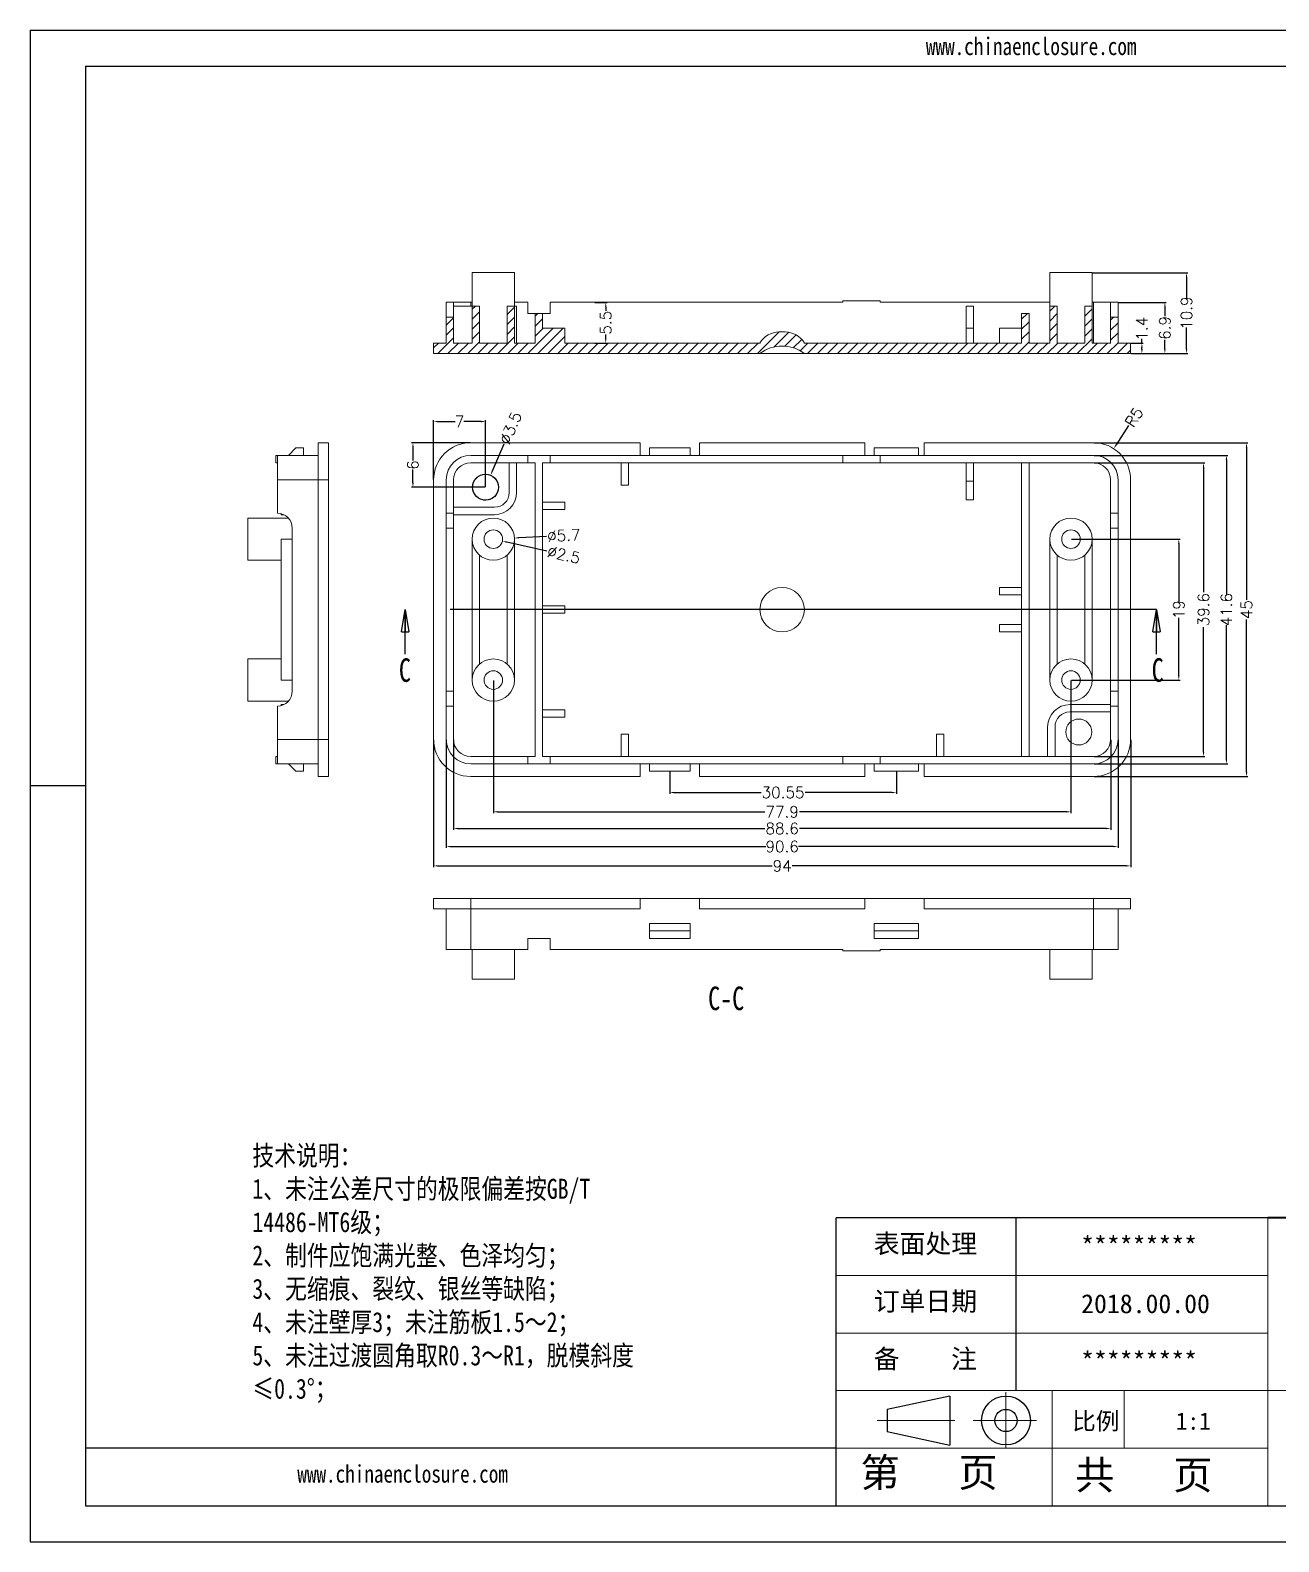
# Model space of a CAD drawing. Header units: inches. Extents: x 3010 to 3809, y 1126 to 1333.
# Drawn here: x 3357.9 to 3526.3, y 1128.8 to 1332.6 of the extents above; entities that cross this region are included whole.
import ezdxf

# ---------------------------------------------------------------- set-up
doc = ezdxf.new("R2010")
doc.units = ezdxf.units.IN
doc.header["$LTSCALE"] = 15
doc.linetypes.add('CENTER2', pattern=[28.575, 19.05, -3.175, 3.175, -3.175])
doc.linetypes.add('PHANTOM', pattern=[12.7, 6.35, -1.27, 1.27, -1.27, 1.27, -1.27])
doc.layers.add('文字', color=81, linetype='Continuous')
for name, color, linetype, lineweight in [('粗实线', 7, 'Continuous', 30), ('细实线', 3, 'Continuous', 9), ('细点划线', 2, 'CENTER2', 9)]:
    doc.layers.add(name, color=color, linetype=linetype, lineweight=lineweight)
doc.styles.add('SLDTEXTSTYLE0', font='TXT', dxfattribs={"width": 0.75})
doc.styles.get("Standard").update_dxf_attribs({"font": 'txt', "bigfont": 'gbcbig.shx'})
doc.styles.add('宋体', font='', dxfattribs={"width": 0.8, "height": 3.5})
doc.styles.get('宋体').set_extended_font_data('SimSun')
doc.dimstyles.new('2', dxfattribs={"dimtxt": 1.5, "dimasz": 0.6, "dimexe": 0.18, "dimexo": 0.0625, "dimgap": 0.09, "dimtad": 0, "dimdsep": 46, "dimtxsty": 'Standard', "dimcen": 0, "dimclrd": 3, "dimclre": 3, "dimadec": 0, "dimazin": 2, "dimtfac": 1, "dimtofl": 0, "dimtmove": 0, "dimatfit": 3, "dimfxl": 1, "dimtolj": 1, "dimtzin": 0, "dimarcsym": 0})

# ---------------------------------------------------------------- blocks, each defined once
blk = doc.blocks.new('_CLOSED')
at = {"color": 0, "linetype": 'ByBlock', "lineweight": -2}
for p, q in [((-1, 0.166667), (0, 0)), ((-1, 0.166667), (-1, -0.166667)), ((0, 0), (-1, -0.166667)), ((0, 0), (-1, 0))]:
    blk.add_line(p, q, dxfattribs=at)
blk = doc.blocks.new('*D299')
at = {"color": 3, "lineweight": -2}
for p, q in [((3420.37, 1244.88), (3420.37, 1227)), ((3498.27, 1244.88), (3498.27, 1227)), ((3420.97, 1227.18), (3456.98, 1227.18)), ((3497.67, 1227.18), (3461.66, 1227.18))]:
    blk.add_line(p, q, dxfattribs=at)
at = {"color": 3}
for points in [[(3420.97, 1227.28), (3420.97, 1227.08), (3420.37, 1227.18)], [(3497.67, 1227.28), (3497.67, 1227.08), (3498.27, 1227.18)]]:
    blk.add_solid(points, dxfattribs=at)
at = {"layer": 'Defpoints', "color": 0}
for p in [(3420.37, 1244.94), (3498.27, 1244.94), (3498.27, 1227.18)]:
    blk.add_point(p, dxfattribs=at)
at = {"color": 0, "insert": (3459.32, 1227.18), "char_height": 1.5, "attachment_point": 5}
blk.add_mtext('\\A1;77.9', dxfattribs=at)
blk = doc.blocks.new('*D300')
at = {"color": 3, "lineweight": -2}
for p, q in [((3444.17, 1232.58), (3444.17, 1229.6)), ((3474.72, 1232.58), (3474.72, 1229.6)), ((3444.77, 1229.78), (3456.48, 1229.78)), ((3474.12, 1229.78), (3462.41, 1229.78))]:
    blk.add_line(p, q, dxfattribs=at)
at = {"color": 3}
for points in [[(3444.77, 1229.88), (3444.77, 1229.68), (3444.17, 1229.78)], [(3474.12, 1229.88), (3474.12, 1229.68), (3474.72, 1229.78)]]:
    blk.add_solid(points, dxfattribs=at)
at = {"layer": 'Defpoints', "color": 0}
for p in [(3444.17, 1232.64), (3474.72, 1232.64), (3474.72, 1229.78)]:
    blk.add_point(p, dxfattribs=at)
at = {"color": 0, "insert": (3459.44, 1229.78), "char_height": 1.5, "attachment_point": 5}
blk.add_mtext('\\A1;30.55', dxfattribs=at)
blk = doc.blocks.new('*D301')
at = {"color": 3, "lineweight": -2}
for p, q in [((3415.02, 1236.88), (3415.02, 1224.75)), ((3503.62, 1236.88), (3503.62, 1224.75)), ((3415.62, 1224.93), (3456.98, 1224.93)), ((3503.02, 1224.93), (3461.66, 1224.93))]:
    blk.add_line(p, q, dxfattribs=at)
at = {"color": 3}
for points in [[(3415.62, 1225.03), (3415.62, 1224.83), (3415.02, 1224.93)], [(3503.02, 1225.03), (3503.02, 1224.83), (3503.62, 1224.93)]]:
    blk.add_solid(points, dxfattribs=at)
at = {"layer": 'Defpoints', "color": 0}
for p in [(3415.02, 1236.94), (3503.62, 1236.94), (3415.02, 1224.93)]:
    blk.add_point(p, dxfattribs=at)
at = {"color": 0, "insert": (3459.32, 1224.93), "char_height": 1.5, "attachment_point": 5}
blk.add_mtext('\\A1;88.6', dxfattribs=at)
blk = doc.blocks.new('*D302')
at = {"color": 3, "lineweight": -2}
for p, q in [((3414.02, 1236.88), (3414.02, 1222.32)), ((3504.62, 1236.88), (3504.62, 1222.32)), ((3414.62, 1222.5), (3457.1, 1222.5)), ((3504.02, 1222.5), (3461.53, 1222.5))]:
    blk.add_line(p, q, dxfattribs=at)
at = {"color": 3}
for points in [[(3414.62, 1222.6), (3414.62, 1222.4), (3414.02, 1222.5)], [(3504.02, 1222.6), (3504.02, 1222.4), (3504.62, 1222.5)]]:
    blk.add_solid(points, dxfattribs=at)
at = {"layer": 'Defpoints', "color": 0}
for p in [(3414.02, 1236.94), (3504.62, 1236.94), (3414.02, 1222.5)]:
    blk.add_point(p, dxfattribs=at)
at = {"color": 0, "insert": (3459.32, 1222.5), "char_height": 1.5, "attachment_point": 5}
blk.add_mtext('\\A1;90.6', dxfattribs=at)
blk = doc.blocks.new('*D303')
at = {"color": 3, "lineweight": -2}
for p, q in [((3412.32, 1236.88), (3412.32, 1219.71)), ((3506.32, 1236.88), (3506.32, 1219.71)), ((3412.92, 1219.89), (3457.98, 1219.89)), ((3505.72, 1219.89), (3460.66, 1219.89))]:
    blk.add_line(p, q, dxfattribs=at)
at = {"color": 3}
for points in [[(3412.92, 1219.99), (3412.92, 1219.79), (3412.32, 1219.89)], [(3505.72, 1219.99), (3505.72, 1219.79), (3506.32, 1219.89)]]:
    blk.add_solid(points, dxfattribs=at)
at = {"layer": 'Defpoints', "color": 0}
for p in [(3412.32, 1236.94), (3506.32, 1236.94), (3412.32, 1219.89)]:
    blk.add_point(p, dxfattribs=at)
at = {"color": 0, "insert": (3459.32, 1219.89), "char_height": 1.5, "attachment_point": 5}
blk.add_mtext('\\A1;94', dxfattribs=at)
blk = doc.blocks.new('*D304')
at = {"color": 3, "lineweight": -2}
for p, q in [((3498.33, 1263.94), (3512.99, 1263.94)), ((3512.81, 1263.34), (3512.81, 1255.53)), ((3512.81, 1245.54), (3512.81, 1253.35)), ((3498.33, 1244.94), (3512.99, 1244.94))]:
    blk.add_line(p, q, dxfattribs=at)
at = {"color": 3}
for points in [[(3512.71, 1263.34), (3512.91, 1263.34), (3512.81, 1263.94)], [(3512.71, 1245.54), (3512.91, 1245.54), (3512.81, 1244.94)]]:
    blk.add_solid(points, dxfattribs=at)
at = {"layer": 'Defpoints', "color": 0}
for p in [(3498.27, 1263.94), (3512.81, 1263.94), (3498.27, 1244.94)]:
    blk.add_point(p, dxfattribs=at)
at = {"color": 0, "insert": (3512.81, 1254.44), "char_height": 1.5, "attachment_point": 5, "rotation": 90}
blk.add_mtext('\\A1;19', dxfattribs=at)
blk = doc.blocks.new('*D305')
at = {"color": 3, "lineweight": -2}
for p, q in [((3501.38, 1274.24), (3516.32, 1274.24)), ((3516.14, 1273.64), (3516.14, 1256.78)), ((3516.14, 1235.24), (3516.14, 1252.1)), ((3501.38, 1234.64), (3516.32, 1234.64))]:
    blk.add_line(p, q, dxfattribs=at)
at = {"color": 3}
for points in [[(3516.04, 1273.64), (3516.24, 1273.64), (3516.14, 1274.24)], [(3516.04, 1235.24), (3516.24, 1235.24), (3516.14, 1234.64)]]:
    blk.add_solid(points, dxfattribs=at)
at = {"layer": 'Defpoints', "color": 0}
for p in [(3501.32, 1274.24), (3516.14, 1274.24), (3501.32, 1234.64)]:
    blk.add_point(p, dxfattribs=at)
at = {"color": 0, "insert": (3516.14, 1254.44), "char_height": 1.5, "attachment_point": 5, "rotation": 90}
blk.add_mtext('\\A1;39.6', dxfattribs=at)
blk = doc.blocks.new('*D306')
at = {"color": 3, "lineweight": -2}
for p, q in [((3501.38, 1275.24), (3519.41, 1275.24)), ((3519.23, 1274.64), (3519.23, 1256.53)), ((3519.23, 1234.24), (3519.23, 1252.35)), ((3501.38, 1233.64), (3519.41, 1233.64))]:
    blk.add_line(p, q, dxfattribs=at)
at = {"color": 3}
for points in [[(3519.13, 1274.64), (3519.33, 1274.64), (3519.23, 1275.24)], [(3519.13, 1234.24), (3519.33, 1234.24), (3519.23, 1233.64)]]:
    blk.add_solid(points, dxfattribs=at)
at = {"layer": 'Defpoints', "color": 0}
for p in [(3501.32, 1275.24), (3519.23, 1275.24), (3501.32, 1233.64)]:
    blk.add_point(p, dxfattribs=at)
at = {"color": 0, "insert": (3519.23, 1254.44), "char_height": 1.5, "attachment_point": 5, "rotation": 90}
blk.add_mtext('\\A1;41.6', dxfattribs=at)
blk = doc.blocks.new('*D307')
at = {"color": 3, "lineweight": -2}
for p, q in [((3501.38, 1276.94), (3522.12, 1276.94)), ((3521.94, 1276.34), (3521.94, 1255.78)), ((3521.94, 1232.54), (3521.94, 1253.1)), ((3501.38, 1231.94), (3522.12, 1231.94))]:
    blk.add_line(p, q, dxfattribs=at)
at = {"color": 3}
for points in [[(3521.84, 1276.34), (3522.04, 1276.34), (3521.94, 1276.94)], [(3521.84, 1232.54), (3522.04, 1232.54), (3521.94, 1231.94)]]:
    blk.add_solid(points, dxfattribs=at)
at = {"layer": 'Defpoints', "color": 0}
for p in [(3501.32, 1276.94), (3501.32, 1231.94), (3521.94, 1231.94)]:
    blk.add_point(p, dxfattribs=at)
at = {"color": 0, "insert": (3521.94, 1254.44), "char_height": 1.5, "attachment_point": 5, "rotation": 90}
blk.add_mtext('\\A1;45', dxfattribs=at)
blk = doc.blocks.new('*D308')
at = {"color": 3, "lineweight": -2}
blk.add_line((3427.53, 1264.32), (3423.81, 1264.13), dxfattribs=at)
at = {"color": 3}
blk.add_solid([(3423.81, 1264.23), (3423.82, 1264.03), (3423.21, 1264.09)], dxfattribs=at)
at = {"layer": 'Defpoints', "color": 0}
for p in [(3417.52, 1263.8), (3423.21, 1264.09)]:
    blk.add_point(p, dxfattribs=at)
at = {"color": 0, "insert": (3429.87, 1264.44), "char_height": 1.5, "attachment_point": 5, "rotation": 3.0042}
blk.add_mtext('\\A1;∅5.7', dxfattribs=at)
blk = doc.blocks.new('*D309')
at = {"color": 3, "lineweight": -2}
blk.add_line((3427.59, 1262.34), (3422.17, 1263.54), dxfattribs=at)
at = {"color": 3}
blk.add_solid([(3422.19, 1263.64), (3422.15, 1263.45), (3421.59, 1263.67)], dxfattribs=at)
at = {"layer": 'Defpoints', "color": 0}
for p in [(3419.15, 1264.22), (3421.59, 1263.67)]:
    blk.add_point(p, dxfattribs=at)
at = {"color": 0, "insert": (3429.87, 1261.84), "char_height": 1.5, "attachment_point": 5, "rotation": 347.4934}
blk.add_mtext('\\A1;∅2.5', dxfattribs=at)
blk = doc.blocks.new('*D310')
at = {"color": 3, "lineweight": -2}
for p, q in [((3412.32, 1272.01), (3412.32, 1279.98)), ((3419.32, 1271.01), (3419.32, 1279.98)), ((3412.92, 1279.8), (3415.23, 1279.8)), ((3418.72, 1279.8), (3416.41, 1279.8))]:
    blk.add_line(p, q, dxfattribs=at)
at = {"color": 3}
for points in [[(3412.92, 1279.9), (3412.92, 1279.7), (3412.32, 1279.8)], [(3418.72, 1279.9), (3418.72, 1279.7), (3419.32, 1279.8)]]:
    blk.add_solid(points, dxfattribs=at)
at = {"layer": 'Defpoints', "color": 0}
for p in [(3412.32, 1279.8), (3412.32, 1271.94), (3419.32, 1270.94)]:
    blk.add_point(p, dxfattribs=at)
at = {"color": 0, "insert": (3415.82, 1279.8), "char_height": 1.5, "attachment_point": 5}
blk.add_mtext('\\A1;7', dxfattribs=at)
blk = doc.blocks.new('*D311')
at = {"color": 3, "lineweight": -2}
for p, q in [((3417.25, 1276.94), (3409.35, 1276.94)), ((3409.53, 1276.34), (3409.53, 1274.53)), ((3409.53, 1271.54), (3409.53, 1273.35)), ((3419.25, 1270.94), (3409.35, 1270.94))]:
    blk.add_line(p, q, dxfattribs=at)
at = {"color": 3}
for points in [[(3409.43, 1276.34), (3409.63, 1276.34), (3409.53, 1276.94)], [(3409.43, 1271.54), (3409.63, 1271.54), (3409.53, 1270.94)]]:
    blk.add_solid(points, dxfattribs=at)
at = {"layer": 'Defpoints', "color": 0}
for p in [(3417.32, 1276.94), (3409.53, 1270.94), (3419.32, 1270.94)]:
    blk.add_point(p, dxfattribs=at)
at = {"color": 0, "insert": (3409.53, 1273.94), "char_height": 1.5, "attachment_point": 5, "rotation": 90}
blk.add_mtext('\\A1;6', dxfattribs=at)
blk = doc.blocks.new('*D312')
at = {"color": 3, "lineweight": -2}
blk.add_line((3421.78, 1276.76), (3420.23, 1273.11), dxfattribs=at)
at = {"color": 3}
blk.add_solid([(3420.14, 1273.15), (3420.33, 1273.07), (3420, 1272.56)], dxfattribs=at)
at = {"layer": 'Defpoints', "color": 0}
for p in [(3420, 1272.56), (3418.63, 1269.33)]:
    blk.add_point(p, dxfattribs=at)
at = {"color": 0, "insert": (3422.7, 1278.92), "char_height": 1.5, "attachment_point": 5, "rotation": 67.0007}
blk.add_mtext('\\A1;∅3.5', dxfattribs=at)
blk = doc.blocks.new('*D313')
at = {"color": 3, "lineweight": -2}
blk.add_line((3506.04, 1279.25), (3504.36, 1276.65), dxfattribs=at)
at = {"color": 3}
blk.add_solid([(3504.27, 1276.7), (3504.44, 1276.59), (3504.03, 1276.14)], dxfattribs=at)
at = {"layer": 'Defpoints', "color": 0}
for p in [(3504.03, 1276.14), (3501.32, 1271.94)]:
    blk.add_point(p, dxfattribs=at)
at = {"color": 0, "insert": (3506.77, 1280.38), "char_height": 1.5, "attachment_point": 5, "rotation": 57.1099}
blk.add_mtext('\\A1;R5', dxfattribs=at)
blk = doc.blocks.new('*D314')
at = {"color": 3, "lineweight": -2}
for p, q in [((3506.38, 1290.37), (3508.01, 1290.37)), ((3507.83, 1290.37), (3507.83, 1290.97)), ((3506.38, 1288.97), (3508.01, 1288.97)), ((3507.83, 1289.57), (3507.83, 1289.77))]:
    blk.add_line(p, q, dxfattribs=at)
at = {"color": 3}
for points in [[(3507.73, 1289.77), (3507.93, 1289.77), (3507.83, 1290.37)], [(3507.73, 1289.57), (3507.93, 1289.57), (3507.83, 1288.97)]]:
    blk.add_solid(points, dxfattribs=at)
at = {"layer": 'Defpoints', "color": 0}
for p in [(3506.32, 1290.37), (3507.83, 1290.37), (3506.32, 1288.97)]:
    blk.add_point(p, dxfattribs=at)
at = {"color": 0, "insert": (3507.83, 1292.31), "char_height": 1.5, "attachment_point": 5, "rotation": 90}
blk.add_mtext('\\A1;1.4', dxfattribs=at)
blk = doc.blocks.new('*D315')
at = {"color": 3, "lineweight": -2}
for p, q in [((3504.68, 1295.87), (3511.11, 1295.87)), ((3510.93, 1295.27), (3510.93, 1294.01)), ((3510.93, 1289.57), (3510.93, 1290.83)), ((3506.38, 1288.97), (3511.11, 1288.97))]:
    blk.add_line(p, q, dxfattribs=at)
at = {"color": 3}
for points in [[(3510.83, 1295.27), (3511.03, 1295.27), (3510.93, 1295.87)], [(3510.83, 1289.57), (3511.03, 1289.57), (3510.93, 1288.97)]]:
    blk.add_solid(points, dxfattribs=at)
at = {"layer": 'Defpoints', "color": 0}
for p in [(3504.62, 1295.87), (3510.93, 1295.87), (3506.32, 1288.97)]:
    blk.add_point(p, dxfattribs=at)
at = {"color": 0, "insert": (3510.93, 1292.42), "char_height": 1.5, "attachment_point": 5, "rotation": 90}
blk.add_mtext('\\A1;6.9', dxfattribs=at)
blk = doc.blocks.new('*D316')
at = {"color": 3, "lineweight": -2}
for p, q in [((3501.18, 1299.87), (3514.03, 1299.87)), ((3513.85, 1299.27), (3513.85, 1296.39)), ((3513.85, 1289.57), (3513.85, 1292.46)), ((3506.38, 1288.97), (3514.03, 1288.97))]:
    blk.add_line(p, q, dxfattribs=at)
at = {"color": 3}
for points in [[(3513.75, 1299.27), (3513.95, 1299.27), (3513.85, 1299.87)], [(3513.75, 1289.57), (3513.95, 1289.57), (3513.85, 1288.97)]]:
    blk.add_solid(points, dxfattribs=at)
at = {"layer": 'Defpoints', "color": 0}
for p in [(3501.12, 1299.87), (3513.85, 1299.87), (3506.32, 1288.97)]:
    blk.add_point(p, dxfattribs=at)
at = {"color": 0, "insert": (3513.85, 1294.42), "char_height": 1.5, "attachment_point": 5, "rotation": 90}
blk.add_mtext('\\A1;10.9', dxfattribs=at)
blk = doc.blocks.new('*D317')
at = {"color": 3, "lineweight": -2}
for p, q in [((3434.07, 1295.87), (3435.71, 1295.87)), ((3435.53, 1295.27), (3435.53, 1294.71)), ((3434.07, 1290.37), (3435.71, 1290.37)), ((3435.53, 1290.97), (3435.53, 1291.53))]:
    blk.add_line(p, q, dxfattribs=at)
at = {"color": 3}
for points in [[(3435.43, 1295.27), (3435.63, 1295.27), (3435.53, 1295.87)], [(3435.43, 1290.97), (3435.63, 1290.97), (3435.53, 1290.37)]]:
    blk.add_solid(points, dxfattribs=at)
at = {"layer": 'Defpoints', "color": 0}
for p in [(3434.01, 1295.87), (3435.53, 1295.87), (3434.01, 1290.37)]:
    blk.add_point(p, dxfattribs=at)
at = {"color": 0, "insert": (3435.53, 1293.12), "char_height": 1.5, "attachment_point": 5, "rotation": 90}
blk.add_mtext('\\A1;5.5', dxfattribs=at)

msp = doc.modelspace()

# ---------------------------------------------------------------- hatches: boundary and pattern name
at = {"linetype": 'Continuous', "lineweight": 0}
h = msp.add_hatch(dxfattribs=at)
h.set_pattern_fill('ANSI31', color=4, scale=0.3, style=0)
h.set_pattern_definition([(45, (-717.3679, -816.7005), (-0.6735192, 0.6735192), [])])
edge = h.paths.add_edge_path(flags=0)
edge.add_line((3412.316, 1288.975), (3456.316, 1288.975))
edge.add_arc((3459.316, 1284.975), 5, 53.1301, 126.8699, ccw=False)
edge.add_line((3462.316, 1288.975), (3506.316, 1288.975))
edge.add_line((3506.316, 1288.975), (3506.316, 1290.375))
edge.add_line((3506.316, 1290.375), (3504.616, 1290.375))
edge.add_line((3504.616, 1290.375), (3504.616, 1293.875))
edge.add_line((3504.616, 1293.875), (3503.616, 1293.875))
edge.add_line((3503.616, 1293.875), (3503.616, 1290.375))
edge.add_line((3503.616, 1290.375), (3501.116, 1290.375))
edge.add_line((3501.116, 1290.375), (3501.116, 1295.375))
edge.add_line((3501.116, 1295.375), (3500.116, 1295.375))
edge.add_line((3500.116, 1295.375), (3500.116, 1290.375))
edge.add_line((3500.116, 1290.375), (3496.416, 1290.375))
edge.add_line((3496.416, 1290.375), (3496.416, 1295.375))
edge.add_line((3496.416, 1295.375), (3495.416, 1295.375))
edge.add_line((3495.416, 1295.375), (3495.416, 1290.375))
edge.add_line((3495.416, 1290.375), (3492.616, 1290.375))
edge.add_line((3492.616, 1290.375), (3492.616, 1294.375))
edge.add_line((3492.616, 1294.375), (3491.616, 1294.375))
edge.add_line((3491.616, 1294.375), (3491.616, 1290.375))
edge.add_line((3491.616, 1290.375), (3462.316, 1290.375))
edge.add_arc((3459.717, 1288.875), 3, 30, 90)
edge.add_line((3459.717, 1291.875), (3458.914, 1291.875))
edge.add_arc((3458.914, 1288.875), 3, 90, 150)
edge.add_line((3456.316, 1290.375), (3430.016, 1290.375))
edge.add_line((3430.016, 1290.375), (3430.016, 1292.375))
edge.add_line((3430.016, 1292.375), (3427.016, 1292.375))
edge.add_line((3427.016, 1292.375), (3427.016, 1294.375))
edge.add_line((3427.016, 1294.375), (3426.016, 1294.375))
edge.add_line((3426.016, 1294.375), (3426.016, 1290.375))
edge.add_line((3426.016, 1290.375), (3423.216, 1290.375))
edge.add_line((3423.216, 1290.375), (3423.216, 1295.375))
edge.add_line((3423.216, 1295.375), (3422.216, 1295.375))
edge.add_line((3422.216, 1295.375), (3422.216, 1290.375))
edge.add_line((3422.216, 1290.375), (3418.516, 1290.375))
edge.add_line((3418.516, 1290.375), (3418.516, 1295.375))
edge.add_line((3418.516, 1295.375), (3417.516, 1295.375))
edge.add_line((3417.516, 1295.375), (3417.516, 1290.375))
edge.add_line((3417.516, 1290.375), (3415.016, 1290.375))
edge.add_line((3415.016, 1290.375), (3415.016, 1293.875))
edge.add_line((3415.016, 1293.875), (3414.016, 1293.875))
edge.add_line((3414.016, 1293.875), (3414.016, 1290.375))
edge.add_line((3414.016, 1290.375), (3412.316, 1290.375))
edge.add_line((3412.316, 1290.375), (3412.316, 1288.975))

# ---------------------------------------------------------------- linework, layer by layer
for p, q in [((3357.918, 1332.56), (3646.14, 1332.56)), ((3357.918, 1332.56), (3357.918, 1128.767)), ((3365.376, 1327.708), (3641.288, 1327.708)), ((3365.376, 1327.708), (3365.376, 1133.619)), ((3365.376, 1230.664), (3357.918, 1230.664)), ((3357.918, 1223.116), (3357.918, 1128.767)), ((3524.834, 1172.437), (3466.608, 1172.437)), ((3466.608, 1133.619), (3466.608, 1172.437)), ((3490.869, 1149.146), (3490.869, 1172.437)), ((3466.608, 1141.383), (3365.376, 1141.383)), ((3365.376, 1133.619), (3641.288, 1133.619)), ((3357.918, 1128.767), (3646.14, 1128.767)), ((3357.918, 1128.767), (3491.354, 1128.767))]:
    msp.add_line(p, q)
at = {"color": 7, "linetype": 'Continuous', "lineweight": 15}
for p, q in [((3417.516, 1299.875), (3417.516, 1295.375)), ((3417.516, 1299.875), (3423.216, 1299.875)), ((3423.216, 1295.375), (3423.216, 1299.875)), ((3495.416, 1299.875), (3495.416, 1295.375)), ((3501.116, 1299.875), (3495.416, 1299.875)), ((3501.116, 1295.375), (3501.116, 1299.875)), ((3415.016, 1295.875), (3414.016, 1295.875)), ((3414.016, 1293.875), (3414.016, 1295.875)), ((3415.016, 1295.875), (3415.016, 1295.375)), ((3417.316, 1295.875), (3415.016, 1295.875)), ((3415.016, 1295.375), (3415.016, 1295.003)), ((3415.016, 1295.375), (3417.516, 1295.375)), ((3415.016, 1295.003), (3415.016, 1293.875)), ((3417.516, 1295.875), (3417.316, 1295.875)), ((3417.516, 1295.375), (3417.516, 1290.375)), ((3417.516, 1295.375), (3418.516, 1295.375)), ((3418.516, 1290.375), (3418.516, 1295.375)), ((3422.216, 1295.375), (3422.216, 1290.375)), ((3422.216, 1295.375), (3423.216, 1295.375)), ((3425.016, 1295.875), (3423.216, 1295.875)), ((3423.216, 1290.375), (3423.216, 1295.375)), ((3423.216, 1295.375), (3423.516, 1295.375)), ((3423.516, 1295.375), (3423.516, 1290.375)), ((3425.016, 1294.375), (3425.016, 1295.875)), ((3425.016, 1294.375), (3426.016, 1294.375)), ((3426.016, 1294.375), (3426.016, 1290.375)), ((3426.016, 1294.375), (3427.016, 1294.375)), ((3427.016, 1292.375), (3427.016, 1294.375)), ((3427.016, 1294.375), (3428.016, 1294.375)), ((3428.016, 1294.375), (3428.016, 1295.875)), ((3467.516, 1295.875), (3428.016, 1295.875)), ((3467.516, 1296.075), (3467.516, 1295.875)), ((3467.516, 1296.075), (3472.516, 1296.075)), ((3472.516, 1296.075), (3472.516, 1295.875)), ((3495.416, 1295.875), (3472.516, 1295.875)), ((3484.116, 1295.375), (3485.116, 1295.375)), ((3484.116, 1295.375), (3484.116, 1292.375)), ((3485.116, 1295.375), (3485.116, 1292.375)), ((3491.616, 1290.375), (3491.616, 1294.375)), ((3491.616, 1294.375), (3492.616, 1294.375)), ((3492.616, 1294.375), (3492.616, 1290.375)), ((3495.416, 1290.375), (3495.416, 1295.375)), ((3495.416, 1295.375), (3496.416, 1295.375)), ((3496.416, 1295.375), (3496.416, 1290.375)), ((3500.116, 1290.375), (3500.116, 1295.375)), ((3500.116, 1295.375), (3501.116, 1295.375)), ((3501.316, 1295.875), (3501.116, 1295.875)), ((3501.116, 1295.375), (3501.116, 1290.375)), ((3501.316, 1295.875), (3501.316, 1290.375)), ((3503.616, 1295.875), (3501.316, 1295.875)), ((3503.616, 1295.875), (3504.616, 1295.875)), ((3503.616, 1293.875), (3503.616, 1295.875)), ((3504.616, 1295.875), (3504.616, 1293.875)), ((3414.016, 1293.875), (3414.016, 1290.375)), ((3414.016, 1293.875), (3415.016, 1293.875)), ((3415.016, 1293.875), (3415.016, 1290.375)), ((3427.016, 1292.375), (3430.016, 1292.375)), ((3430.016, 1290.375), (3430.016, 1292.375)), ((3484.116, 1292.375), (3484.116, 1290.375)), ((3484.116, 1292.375), (3485.116, 1292.375)), ((3485.116, 1292.375), (3485.116, 1290.375)), ((3488.616, 1292.375), (3488.616, 1290.375)), ((3488.616, 1292.375), (3491.616, 1292.375)), ((3503.616, 1290.375), (3503.616, 1293.875)), ((3503.616, 1293.875), (3504.616, 1293.875)), ((3504.616, 1290.375), (3504.616, 1293.875)), ((3414.016, 1290.375), (3412.316, 1290.375)), ((3412.316, 1290.375), (3412.316, 1288.975)), ((3417.516, 1290.375), (3415.016, 1290.375)), ((3422.216, 1290.375), (3418.516, 1290.375)), ((3426.016, 1290.375), (3423.216, 1290.375)), ((3456.316, 1290.375), (3430.016, 1290.375)), ((3458.914, 1291.875), (3459.717, 1291.875)), ((3491.616, 1290.375), (3462.316, 1290.375)), ((3495.416, 1290.375), (3492.616, 1290.375)), ((3500.116, 1290.375), (3496.416, 1290.375)), ((3503.616, 1290.375), (3501.116, 1290.375)), ((3506.316, 1290.375), (3504.616, 1290.375)), ((3506.316, 1288.975), (3506.316, 1290.375)), ((3456.316, 1288.975), (3412.316, 1288.975)), ((3456.316, 1288.975), (3462.316, 1288.975)), ((3506.316, 1288.975), (3462.316, 1288.975)), ((3393.752, 1276.245), (3392.752, 1275.245)), ((3394.752, 1276.245), (3393.752, 1276.245)), ((3394.752, 1276.245), (3394.752, 1275.245)), ((3396.752, 1276.945), (3398.152, 1276.945)), ((3396.752, 1271.945), (3396.752, 1276.945)), ((3398.152, 1276.945), (3398.152, 1271.945)), ((3440.166, 1276.945), (3417.316, 1276.945)), ((3440.166, 1275.245), (3440.166, 1276.945)), ((3441.416, 1276.245), (3446.916, 1276.245)), ((3441.416, 1275.245), (3441.416, 1276.245)), ((3446.916, 1276.245), (3446.916, 1275.245)), ((3448.166, 1276.945), (3448.166, 1275.245)), ((3470.466, 1276.945), (3448.166, 1276.945)), ((3470.466, 1276.945), (3470.466, 1275.245)), ((3471.716, 1275.245), (3471.716, 1276.245)), ((3471.716, 1276.245), (3477.716, 1276.245)), ((3477.716, 1276.245), (3477.716, 1275.245)), ((3478.466, 1275.245), (3478.466, 1276.945)), ((3501.316, 1276.945), (3478.466, 1276.945)), ((3391.052, 1274.245), (3391.052, 1275.245)), ((3391.052, 1275.245), (3391.252, 1275.245)), ((3391.052, 1274.245), (3391.252, 1274.245)), ((3391.252, 1271.945), (3391.252, 1275.245)), ((3391.252, 1275.245), (3396.752, 1275.245)), ((3425.016, 1275.245), (3417.316, 1275.245)), ((3425.016, 1274.245), (3417.316, 1274.245)), ((3422.516, 1274.245), (3422.516, 1270.245)), ((3423.516, 1270.245), (3423.516, 1274.245)), ((3425.016, 1274.245), (3425.016, 1275.245)), ((3428.016, 1275.245), (3425.016, 1275.245)), ((3425.016, 1274.245), (3426.016, 1274.245)), ((3426.016, 1274.245), (3426.016, 1234.645)), ((3427.016, 1234.645), (3427.016, 1274.245)), ((3427.016, 1274.245), (3428.016, 1274.245)), ((3428.016, 1275.245), (3428.016, 1274.245)), ((3467.516, 1275.245), (3428.016, 1275.245)), ((3467.516, 1274.245), (3428.016, 1274.245)), ((3437.616, 1271.245), (3437.616, 1274.245)), ((3438.616, 1274.245), (3438.616, 1271.245)), ((3438.616, 1274.245), (3438.616, 1271.745)), ((3467.516, 1275.245), (3467.516, 1274.245)), ((3472.516, 1275.245), (3467.516, 1275.245)), ((3467.516, 1274.245), (3472.516, 1274.245)), ((3472.516, 1274.245), (3472.516, 1275.245)), ((3501.316, 1275.245), (3472.516, 1275.245)), ((3501.316, 1274.245), (3472.516, 1274.245)), ((3484.116, 1274.245), (3484.116, 1271.745)), ((3485.116, 1271.745), (3485.116, 1274.245)), ((3491.616, 1234.645), (3491.616, 1274.245)), ((3492.616, 1274.245), (3492.616, 1234.645)), ((3391.252, 1267.445), (3391.252, 1271.945)), ((3391.252, 1271.945), (3396.752, 1271.945)), ((3398.152, 1271.945), (3396.752, 1271.945)), ((3396.752, 1236.945), (3396.752, 1271.945)), ((3398.152, 1236.945), (3398.152, 1271.945)), ((3412.316, 1271.945), (3412.316, 1236.945)), ((3414.016, 1271.945), (3414.016, 1267.445)), ((3415.016, 1271.945), (3415.016, 1267.445)), ((3484.116, 1271.745), (3485.116, 1271.745)), ((3484.116, 1271.745), (3484.116, 1269.245)), ((3485.116, 1269.245), (3485.116, 1271.745)), ((3503.616, 1267.445), (3503.616, 1271.945)), ((3504.616, 1267.445), (3504.616, 1271.945)), ((3506.316, 1236.945), (3506.316, 1271.945)), ((3438.616, 1271.245), (3437.616, 1271.245)), ((3420.516, 1268.245), (3415.016, 1268.245)), ((3430.016, 1268.945), (3427.016, 1268.945)), ((3427.016, 1267.945), (3430.016, 1267.945)), ((3430.016, 1267.945), (3430.016, 1268.945)), ((3484.116, 1269.245), (3485.116, 1269.245)), ((3392.728, 1266.795), (3387.252, 1266.795)), ((3387.252, 1266.795), (3387.252, 1261.095)), ((3391.752, 1267.245), (3391.752, 1267.381)), ((3392.124, 1267.245), (3391.752, 1267.245)), ((3415.016, 1267.445), (3414.016, 1267.445)), ((3414.016, 1265.445), (3414.016, 1267.445)), ((3415.016, 1267.445), (3415.016, 1267.381)), ((3415.016, 1267.381), (3415.016, 1267.245)), ((3415.016, 1267.245), (3415.016, 1265.445)), ((3415.016, 1267.245), (3420.516, 1267.245)), ((3503.616, 1267.445), (3504.616, 1267.445)), ((3503.616, 1265.445), (3503.616, 1267.445)), ((3504.616, 1267.445), (3504.616, 1265.445)), ((3391.752, 1263.945), (3391.752, 1244.945)), ((3393.252, 1265.445), (3393.252, 1243.445)), ((3415.016, 1265.445), (3414.016, 1265.445)), ((3414.016, 1265.445), (3414.016, 1243.445)), ((3415.016, 1243.445), (3415.016, 1265.445)), ((3417.516, 1263.945), (3417.516, 1244.945)), ((3423.216, 1244.945), (3423.216, 1263.945)), ((3495.416, 1244.945), (3495.416, 1263.945)), ((3501.116, 1263.945), (3501.116, 1244.945)), ((3504.616, 1265.445), (3503.616, 1265.445)), ((3503.616, 1243.445), (3503.616, 1265.445)), ((3504.616, 1265.445), (3504.616, 1243.445)), ((3418.516, 1261.777), (3418.516, 1247.113)), ((3422.216, 1247.113), (3422.216, 1261.777)), ((3496.416, 1247.113), (3496.416, 1261.777)), ((3500.116, 1261.777), (3500.116, 1247.113)), ((3387.252, 1261.095), (3391.752, 1261.095)), ((3491.616, 1257.445), (3488.616, 1257.445)), ((3488.616, 1257.445), (3488.616, 1256.445)), ((3488.616, 1256.445), (3491.616, 1256.445)), ((3430.016, 1254.945), (3427.016, 1254.945)), ((3427.016, 1253.945), (3430.016, 1253.945)), ((3430.016, 1253.945), (3430.016, 1254.945)), ((3488.616, 1252.445), (3488.616, 1251.445)), ((3491.616, 1252.445), (3488.616, 1252.445)), ((3488.616, 1251.445), (3491.616, 1251.445)), ((3391.752, 1247.795), (3387.252, 1247.795)), ((3387.252, 1247.795), (3387.252, 1242.095)), ((3414.016, 1243.445), (3415.016, 1243.445)), ((3414.016, 1241.445), (3414.016, 1243.445)), ((3415.016, 1243.445), (3415.016, 1241.445)), ((3503.616, 1243.445), (3504.616, 1243.445)), ((3503.616, 1241.645), (3503.616, 1243.445)), ((3504.616, 1243.445), (3504.616, 1241.445)), ((3387.252, 1242.095), (3392.728, 1242.095)), ((3391.252, 1236.945), (3391.252, 1241.445)), ((3391.752, 1241.508), (3391.752, 1241.645)), ((3391.752, 1241.645), (3392.124, 1241.645)), ((3414.016, 1241.445), (3415.016, 1241.445)), ((3414.016, 1241.445), (3414.016, 1236.945)), ((3415.016, 1241.445), (3415.016, 1236.945)), ((3503.616, 1241.645), (3498.116, 1241.645)), ((3503.616, 1241.508), (3503.616, 1241.645)), ((3503.616, 1241.445), (3503.616, 1241.508)), ((3503.616, 1236.945), (3503.616, 1241.445)), ((3504.616, 1241.445), (3503.616, 1241.445)), ((3504.616, 1236.945), (3504.616, 1241.445)), ((3430.016, 1240.945), (3427.016, 1240.945)), ((3427.016, 1239.945), (3430.016, 1239.945)), ((3430.016, 1239.945), (3430.016, 1240.945)), ((3498.116, 1240.645), (3503.616, 1240.645)), ((3438.616, 1237.645), (3437.616, 1237.645)), ((3437.616, 1237.645), (3437.616, 1234.645)), ((3438.616, 1234.645), (3438.616, 1237.645)), ((3481.116, 1237.645), (3480.116, 1237.645)), ((3480.116, 1237.645), (3480.116, 1234.645)), ((3481.116, 1234.645), (3481.116, 1237.645)), ((3495.116, 1238.645), (3495.116, 1234.645)), ((3496.116, 1234.645), (3496.116, 1238.645)), ((3391.252, 1236.945), (3396.752, 1236.945)), ((3391.252, 1233.645), (3391.252, 1236.945)), ((3396.752, 1236.945), (3398.152, 1236.945)), ((3396.752, 1231.945), (3396.752, 1236.945)), ((3398.152, 1236.945), (3398.152, 1231.945)), ((3391.052, 1234.645), (3391.052, 1233.645)), ((3391.052, 1234.645), (3391.252, 1234.645)), ((3391.052, 1233.645), (3391.252, 1233.645)), ((3391.252, 1233.645), (3396.752, 1233.645)), ((3392.752, 1233.645), (3393.752, 1232.645)), ((3394.752, 1232.645), (3394.752, 1233.645)), ((3417.316, 1234.645), (3425.016, 1234.645)), ((3417.316, 1233.645), (3425.016, 1233.645)), ((3425.016, 1234.645), (3425.016, 1233.645)), ((3425.016, 1234.645), (3426.016, 1234.645)), ((3428.016, 1233.645), (3425.016, 1233.645)), ((3427.016, 1234.645), (3428.016, 1234.645)), ((3428.016, 1233.645), (3428.016, 1234.645)), ((3428.016, 1234.645), (3467.516, 1234.645)), ((3428.016, 1233.645), (3467.516, 1233.645)), ((3440.166, 1233.645), (3440.166, 1231.945)), ((3441.416, 1232.645), (3441.416, 1233.645)), ((3446.916, 1233.645), (3446.916, 1232.645)), ((3448.166, 1231.945), (3448.166, 1233.645)), ((3467.516, 1234.645), (3472.516, 1234.645)), ((3467.516, 1233.645), (3467.516, 1234.645)), ((3472.516, 1233.645), (3467.516, 1233.645)), ((3470.466, 1231.945), (3470.466, 1233.645)), ((3471.716, 1232.645), (3471.716, 1233.645)), ((3472.516, 1234.645), (3472.516, 1233.645)), ((3472.516, 1234.645), (3501.316, 1234.645)), ((3472.516, 1233.645), (3501.316, 1233.645)), ((3477.716, 1233.645), (3477.716, 1232.645)), ((3478.466, 1233.645), (3478.466, 1231.945)), ((3394.752, 1232.645), (3393.752, 1232.645)), ((3398.152, 1231.945), (3396.752, 1231.945)), ((3417.316, 1231.945), (3440.166, 1231.945)), ((3446.916, 1232.645), (3441.416, 1232.645)), ((3448.166, 1231.945), (3470.466, 1231.945)), ((3477.716, 1232.645), (3471.716, 1232.645)), ((3478.466, 1231.945), (3501.316, 1231.945)), ((3412.316, 1214.118), (3412.316, 1215.518)), ((3412.316, 1215.518), (3417.316, 1215.518)), ((3417.316, 1215.518), (3417.316, 1214.118)), ((3440.166, 1215.518), (3417.316, 1215.518)), ((3440.166, 1215.518), (3440.166, 1214.118)), ((3440.166, 1215.518), (3448.166, 1215.518)), ((3448.166, 1214.118), (3448.166, 1215.518)), ((3470.466, 1215.518), (3448.166, 1215.518)), ((3470.466, 1215.518), (3470.466, 1214.118)), ((3478.466, 1215.518), (3470.466, 1215.518)), ((3478.466, 1215.518), (3478.466, 1214.118)), ((3501.316, 1215.518), (3478.466, 1215.518)), ((3501.316, 1214.118), (3501.316, 1215.518)), ((3501.316, 1215.518), (3506.316, 1215.518)), ((3506.316, 1215.518), (3506.316, 1214.118)), ((3417.316, 1214.118), (3412.316, 1214.118)), ((3414.016, 1208.618), (3414.016, 1214.118)), ((3440.166, 1214.118), (3417.316, 1214.118)), ((3417.316, 1208.618), (3417.316, 1214.118)), ((3470.466, 1214.118), (3448.166, 1214.118)), ((3501.316, 1214.118), (3478.466, 1214.118)), ((3506.316, 1214.118), (3501.316, 1214.118)), ((3501.316, 1208.618), (3501.316, 1214.118)), ((3504.616, 1208.618), (3504.616, 1214.118)), ((3441.416, 1212.118), (3446.916, 1212.118)), ((3441.416, 1211.118), (3441.416, 1212.118)), ((3441.416, 1211.118), (3446.916, 1211.118)), ((3441.416, 1210.118), (3441.416, 1211.118)), ((3446.916, 1212.118), (3446.916, 1211.118)), ((3446.916, 1211.118), (3446.916, 1210.118)), ((3471.716, 1212.118), (3477.716, 1212.118)), ((3471.716, 1211.118), (3471.716, 1212.118)), ((3471.716, 1211.118), (3477.716, 1211.118)), ((3471.716, 1210.118), (3471.716, 1211.118)), ((3477.716, 1212.118), (3477.716, 1211.118)), ((3477.716, 1211.118), (3477.716, 1210.118)), ((3417.316, 1208.618), (3414.016, 1208.618)), ((3425.016, 1208.618), (3417.316, 1208.618)), ((3417.516, 1208.618), (3417.516, 1204.618)), ((3423.216, 1204.618), (3423.216, 1208.618)), ((3428.016, 1210.118), (3425.016, 1210.118)), ((3425.016, 1210.118), (3425.016, 1208.618)), ((3428.016, 1210.118), (3428.016, 1208.618)), ((3467.516, 1208.618), (3428.016, 1208.618)), ((3446.916, 1210.118), (3441.416, 1210.118)), ((3467.516, 1208.418), (3467.516, 1208.618)), ((3477.716, 1210.118), (3471.716, 1210.118)), ((3501.316, 1208.618), (3472.516, 1208.618)), ((3472.516, 1208.418), (3472.516, 1208.618)), ((3495.416, 1208.618), (3495.416, 1204.618)), ((3501.116, 1204.618), (3501.116, 1208.618)), ((3504.616, 1208.618), (3501.316, 1208.618)), ((3472.516, 1208.418), (3467.516, 1208.418)), ((3423.216, 1204.618), (3417.516, 1204.618)), ((3495.416, 1204.618), (3501.116, 1204.618))]:
    msp.add_line(p, q, dxfattribs=at)
at = {"color": 8, "linetype": 'Continuous', "lineweight": 15}
for p, q in [((3417.316, 1295.875), (3417.316, 1295.375)), ((3391.752, 1263.945), (3393.252, 1263.945)), ((3391.752, 1244.945), (3393.252, 1244.945))]:
    msp.add_line(p, q, dxfattribs=at)
at = {"color": 1, "linetype": 'PHANTOM', "lineweight": 30}
msp.add_line((3509.8, 1254.445), (3408.488, 1254.445), dxfattribs=at)
at = {"color": 7, "linetype": 'Continuous', "lineweight": 30}
for p, q in [((3408.488, 1248.445), (3408.488, 1254.445)), ((3509.8, 1248.445), (3509.8, 1254.445))]:
    msp.add_line(p, q, dxfattribs=at)
msp.add_circle((3419.316, 1270.945), 1.75)
at = {"color": 7, "linetype": 'Continuous', "lineweight": 15}
for centre, radius in [((3420.366, 1263.945), 2.85), ((3498.266, 1263.945), 2.85), ((3420.366, 1263.945), 1.25), ((3498.266, 1263.945), 1.25), ((3459.316, 1254.445), 3), ((3420.366, 1244.945), 2.85), ((3498.266, 1244.945), 2.85), ((3420.366, 1244.945), 1.25), ((3498.266, 1244.945), 1.25), ((3499.316, 1237.945), 1.75)]:
    msp.add_circle(centre, radius, dxfattribs=at)
for centre, radius, start, end in [((3458.914, 1288.875), 3, 90, 150), ((3459.717, 1288.875), 3, 30, 90), ((3459.316, 1284.975), 5, 53.1301, 126.8699), ((3417.316, 1271.945), 5, 90, 180), ((3501.316, 1271.945), 5, 0, 90), ((3417.316, 1271.945), 3.3, 90, 180), ((3417.316, 1271.945), 2.3, 90, 180), ((3501.316, 1271.945), 3.3, 0, 90), ((3501.316, 1271.945), 2.3, 0, 90), ((3419.316, 1270.945), 1.75, 80.12911, 42.02463), ((3420.516, 1270.245), 2, 270, 0), ((3420.516, 1270.245), 3, 270, 0), ((3391.252, 1265.445), 2, 0, 90), ((3391.252, 1243.445), 2, 270, 0), ((3498.116, 1238.645), 3, 90, 180), ((3498.116, 1238.645), 2, 90, 180), ((3417.316, 1236.945), 5, 180, 270), ((3417.316, 1236.945), 3.3, 180, 270), ((3417.316, 1236.945), 2.3, 180, 270), ((3501.316, 1236.945), 2.3, 270, 0), ((3501.316, 1236.945), 3.3, 270, 0), ((3501.316, 1236.945), 5, 270, 0)]:
    msp.add_arc(centre, radius, start, end, dxfattribs=at)
at = {"layer": '粗实线', "color": 7, "lineweight": 40}
msp.add_line((3641.288, 1172.437), (3524.834, 1172.437), dxfattribs=at)
at = {"layer": '粗实线', "color": 7}
for p, q in [((3481.951, 1148.42), (3473.468, 1146.622)), ((3481.951, 1148.42), (3481.951, 1141.772)), ((3473.468, 1146.622), (3473.468, 1143.622)), ((3473.468, 1143.622), (3481.951, 1141.772))]:
    msp.add_line(p, q, dxfattribs=at)
for radius in [3.298, 1.5]:
    msp.add_circle((3489.501, 1145.122), radius, dxfattribs=at)
at = {"layer": '细实线', "color": 7}
for p, q in [((3524.834, 1172.437), (3524.834, 1133.619)), ((3524.834, 1164.673), (3466.608, 1164.673)), ((3524.834, 1156.91), (3466.608, 1156.91)), ((3641.288, 1149.146), (3466.608, 1149.146)), ((3495.721, 1149.146), (3495.721, 1133.619)), ((3505.425, 1149.146), (3505.425, 1141.383)), ((3524.834, 1141.383), (3466.608, 1141.383))]:
    msp.add_line(p, q, dxfattribs=at)
at = {"layer": '细点划线', "color": 7}
for p, q in [((3489.501, 1148.918), (3489.501, 1141.383)), ((3472.116, 1145.122), (3482.601, 1145.122)), ((3485.09, 1145.122), (3493.614, 1145.122))]:
    msp.add_line(p, q, dxfattribs=at)

# ---------------------------------------------------------------- block references
at = {"color": 7, "linetype": 'Continuous', "lineweight": 30, "xscale": 3, "yscale": 3, "zscale": 0.5, "rotation": 90}
for p in [(3408.488, 1254.445), (3509.8, 1254.445)]:
    msp.add_blockref('_CLOSED', p, dxfattribs=at)

# ---------------------------------------------------------------- texts
at = {"color": 7, "linetype": 'Continuous', "char_height": 3.175, "attachment_point": 1, "style": 'SLDTEXTSTYLE0'}
for s, insert in [('C', (3407.636, 1247.88)), ('C', (3509.149, 1247.888)), ('C-C', (3449.34, 1203.623))]:
    msp.add_mtext(s, dxfattribs=dict(at, insert=insert))
at = {"char_height": 2.55318, "width": 1451.09917, "attachment_point": 1}
for s, insert in [('{\\fSimHei|b0|i0|c134|p49;表面处理}', (3471.671, 1170.234)), ('{\\fSimHei|b0|i0|c134|p49;*********}', (3499.635, 1169.905)), ('{\\fSimHei|b0|i0|c134|p49;订单日期}', (3471.671, 1162.47)), ('{\\fSimHei|b0|i0|c134|p49;2018.00.00}', (3499.635, 1162.142)), ('{\\fSimHei|b0|i0|c134|p49;备    注}', (3471.671, 1154.707)), ('{\\fSimHei|b0|i0|c134|p49;*********}', (3499.635, 1154.378))]:
    msp.add_mtext(s, dxfattribs=dict(at, insert=insert))
at = {"layer": '文字', "color": 0, "attachment_point": 1, "style": '宋体'}
for s, insert, char_height, width in [('www.chinaenclosure.com', (3478.703, 1331.582), 2.3722, 41.67725), ('{\\H1.111x;技术说明：\\P1、未注公差尺寸的极限偏差按GB/T 14486-MT6级；\\P2、制件应饱满光整、色泽均匀；\\P3、无缩痕、裂纹、银丝等缺陷；\\P4、未注壁厚3；未注筋板1.5～2；\\P5、未注过渡圆角取R0.3～R1，脱模斜度≤0.3%%D；}', (3387.877, 1182.2), 2.42611, 54.64673), ('www.chinaenclosure.com', (3393.937, 1139.111), 2.3722, 41.67725)]:
    msp.add_mtext(s, dxfattribs=dict(at, insert=insert, char_height=char_height, width=width))
at = {"layer": '细实线', "color": 7, "attachment_point": 1}
for s, insert, char_height, width in [('{\\fSimSun|b0|i0|c134|p54;比例}', (3498.438, 1146.206), 2.32907, 10.22388), ('{\\fSimSun|b0|i0|c134|p54;1:1}', (3512.388, 1146.206), 2.32907, 10.22388), ('{\\fSimSun|b0|i0|c134|p54;第   页}', (3469.874, 1140.048), 3.88178, 29.11334), ('{\\fSimSun|b0|i0|c134|p54; 共   页}', (3496.196, 1139.719), 3.88178, 29.11334)]:
    msp.add_mtext(s, dxfattribs=dict(at, insert=insert, char_height=char_height, width=width))

# ---------------------------------------------------------------- dimensions: what is measured, and where the dimension line sits
for base, p1, p2, picture, middle in [((3513.846, 1299.875), (3506.316, 1288.975), (3501.116, 1299.875), '*D316', (3513.846, 1294.425)), ((3435.534, 1295.875), (3434.007, 1290.375), (3434.007, 1295.875), '*D317', (3435.534, 1293.125)), ((3510.933, 1295.875), (3506.316, 1288.975), (3504.616, 1295.875), '*D315', (3510.933, 1292.425)), ((3507.828, 1290.375), (3506.316, 1288.975), (3506.316, 1290.375), '*D314', (3507.828, 1292.315)), ((3409.529, 1270.945), (3417.316, 1276.945), (3419.316, 1270.945), '*D311', (3409.529, 1273.945)), ((3521.944, 1231.945), (3501.316, 1276.945), (3501.316, 1231.945), '*D307', (3521.944, 1254.445)), ((3519.231, 1275.245), (3501.316, 1233.645), (3501.316, 1275.245), '*D306', (3519.231, 1254.445)), ((3516.136, 1274.245), (3501.316, 1234.645), (3501.316, 1274.245), '*D305', (3516.136, 1254.445)), ((3512.811, 1263.945), (3498.266, 1244.945), (3498.266, 1263.945), '*D304', (3512.811, 1254.445))]:
    dim = msp.add_linear_dim(base=base, p1=p1, p2=p2, angle=90, dimstyle='2')
    dim.commit()
    dim.dimension.update_dxf_attribs({"geometry": picture, "text_midpoint": middle})
dim = msp.add_radius_dim(center=(3501.316, 1271.945), mpoint=(3504.031, 1276.143), dimstyle='2')
dim.commit()
dim.dimension.update_dxf_attribs({"geometry": '*D313', "text_midpoint": (3506.769, 1280.378), "dimtype": 164})
for base, p1, p2, picture, middle in [((3412.316, 1279.803), (3419.316, 1270.945), (3412.316, 1271.945), '*D310', (3415.816, 1279.803)), ((3498.266, 1227.181), (3420.366, 1244.945), (3498.266, 1244.945), '*D299', (3459.316, 1227.181)), ((3412.316, 1219.895), (3506.316, 1236.945), (3412.316, 1236.945), '*D303', (3459.316, 1219.895)), ((3414.016, 1222.498), (3504.616, 1236.945), (3414.016, 1236.945), '*D302', (3459.316, 1222.498)), ((3474.716, 1229.782), (3444.166, 1232.645), (3474.716, 1232.645), '*D300', (3459.441, 1229.782))]:
    dim = msp.add_linear_dim(base=base, p1=p1, p2=p2, dimstyle='2')
    dim.commit()
    dim.dimension.update_dxf_attribs({"geometry": picture, "text_midpoint": middle})
for p1, p2, picture, middle in [((3418.632, 1269.334), (3419.999, 1272.556), '*D312', (3422.699, 1278.916)), ((3417.519, 1263.795), (3423.212, 1264.094), '*D308', (3429.871, 1264.444)), ((3419.145, 1264.215), (3421.586, 1263.674), '*D309', (3429.871, 1261.836))]:
    dim = msp.add_diameter_dim_2p(p1=p1, p2=p2, dimstyle='2')
    dim.commit()
    dim.dimension.update_dxf_attribs({"geometry": picture, "text_midpoint": middle, "dimtype": 163})
dim = msp.add_linear_dim(base=(3415.016, 1224.935), p1=(3503.616, 1236.945), p2=(3415.016, 1236.945), dimstyle='2')
dim.commit()
dim.dimension.update_dxf_attribs({"geometry": '*D301', "text_midpoint": (3459.316, 1224.935), "dimtype": 160})

doc.saveas('drawing.dxf')
